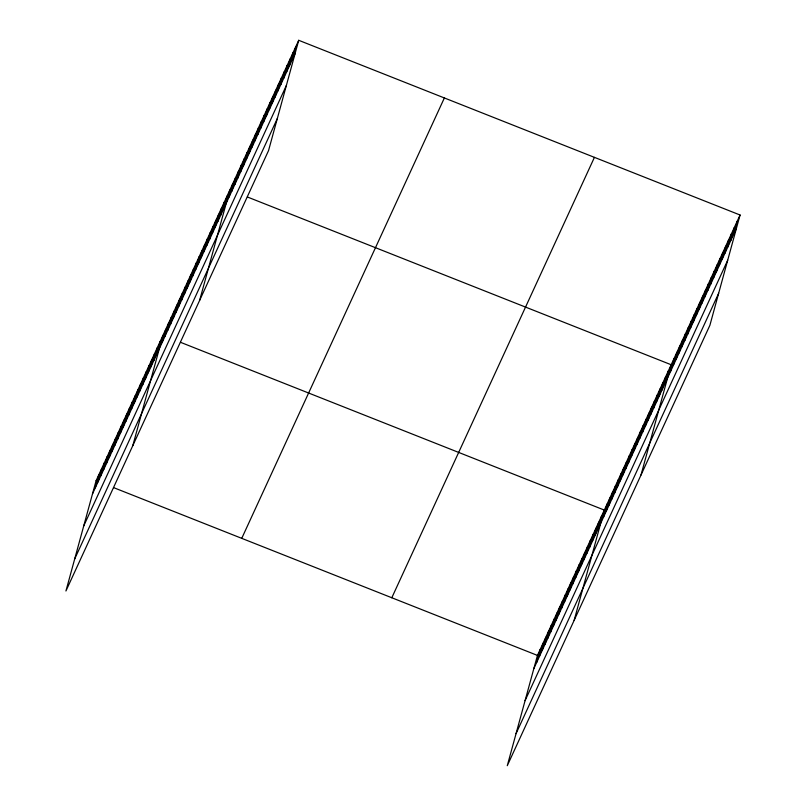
<?xml version="1.0" encoding="UTF-8"?>
<svg xmlns="http://www.w3.org/2000/svg" width="806" height="806" viewBox="0 0 806 806"><rect width="100%" height="100%" fill="white"/><g stroke="black" fill="none" stroke-linecap="round" stroke-linejoin="round"><path stroke-width="1.21" d="M298.724 40.3L96.105 480.698L65.931 590.989L268.549 150.591L298.724 40.3L740.069 215.011L709.895 325.302L507.276 765.7L537.451 655.409L740.069 215.011M95.279 487.842L98.886 474.643M98.06 481.787L101.677 468.588M100.851 475.731L104.458 462.533M103.631 469.676L107.248 456.478M106.422 463.621L110.029 450.423M109.203 457.566L112.82 444.368M111.994 451.511L115.601 438.313M114.774 445.456L118.391 432.248M117.565 439.401L121.182 426.193M120.356 433.346L123.963 420.138M123.137 427.291L126.754 414.083M125.927 421.236L129.534 408.027M128.708 415.181L132.325 401.972M131.499 409.126L135.106 395.917M134.28 403.071L137.897 389.862M137.07 397.015L140.677 383.807M139.851 390.96L143.468 377.752M142.642 384.905L146.249 371.697M145.423 378.85L149.039 365.642M148.213 372.795L151.82 359.587M150.994 366.74L154.611 353.532M153.785 360.685L157.392 347.477M156.566 354.62L160.182 341.422M132.799 445.658L162.963 335.367L165.159 336.233M162.137 342.51L165.754 329.311M164.928 336.455L168.545 323.256M167.719 330.4L171.325 317.201M170.499 324.344L174.116 311.146M173.29 318.289L176.897 305.091M176.071 312.234L179.688 299.036M178.861 306.179L182.468 292.981M181.642 300.124L185.259 286.926M184.433 294.069L188.04 280.871M187.214 288.014L190.831 274.816M190.004 281.959L193.611 268.751M192.785 275.904L196.402 262.696M195.576 269.849L199.183 256.64M198.357 263.794L201.974 250.585M201.147 257.739L204.754 244.53M203.928 251.684L207.545 238.475M206.719 245.629L210.326 232.42M209.5 239.573L213.116 226.365M212.29 233.518L215.897 220.31M215.071 227.463L218.688 214.255M217.862 221.408L221.479 208.2M220.653 215.353L224.259 202.145M223.433 209.298L227.05 196.09M199.656 300.326L229.831 190.035L232.027 190.901M229.095 196.996L232.702 183.798M231.957 190.76L235.574 177.562M234.828 184.524L238.445 171.315M237.699 178.287L241.316 165.079M240.571 172.041L244.188 158.842M243.442 165.804L247.059 152.606M246.314 159.568L249.92 146.36M249.185 153.331L252.792 140.123M252.056 147.085L255.663 133.887M254.928 140.849L258.535 127.65M257.799 134.612L261.406 121.404M260.66 128.376L264.277 115.167M263.532 122.129L267.149 108.931M266.403 115.893L270.02 102.694M269.275 109.656L272.891 96.448M272.146 103.42L275.763 90.212M275.017 97.173L278.634 83.975M277.889 90.937L281.495 77.739M280.76 84.701L284.367 71.492M283.631 78.464L287.238 65.256M286.503 72.218L290.11 59.019M289.374 65.981L292.981 52.783M292.235 59.745L295.852 46.536M536.625 662.562L540.232 649.354M539.405 656.507L543.022 643.299M542.196 650.452L545.803 637.244M544.977 644.387L548.594 631.189M547.768 638.332L551.375 625.134M550.548 632.277L554.165 619.079M553.339 626.222L556.956 613.023M556.13 620.167L559.737 606.968M558.911 614.112L562.528 600.913M561.701 608.056L565.308 594.858M564.482 602.001L568.099 588.803M567.273 595.946L570.88 582.748M570.054 589.891L573.671 576.693M572.844 583.836L576.451 570.638M575.625 577.781L579.242 564.583M578.416 571.726L582.023 558.518M581.197 565.671L584.813 552.463M583.987 559.616L587.594 546.408M586.768 553.561L590.385 540.352M589.559 547.506L593.166 534.297M592.339 541.451L595.956 528.242M595.13 535.396L598.737 522.187M597.911 529.341L601.528 516.132M574.144 620.368L604.309 510.077L180.494 342.298M603.482 517.23L607.099 504.022M606.273 511.175L609.89 497.967M609.064 505.12L612.671 491.912M611.845 499.065L615.462 485.857M614.635 493.01L618.242 479.802M617.416 486.955L621.033 473.747M620.207 480.89L623.814 467.692M622.988 474.835L626.605 461.637M625.778 468.78L629.385 455.581M628.559 462.725L632.176 449.526M631.35 456.67L634.957 443.471M634.131 450.614L637.748 437.416M636.921 444.559L640.528 431.361M639.702 438.504L643.319 425.306M642.493 432.449L646.1 419.251M645.274 426.394L648.89 413.196M648.064 420.339L651.671 407.141M650.845 414.284L654.462 401.086M653.636 408.229L657.253 395.021M656.427 402.174L660.033 388.966M659.207 396.119L662.824 382.91M661.998 390.064L665.605 376.855M664.779 384.009L668.396 370.8M641.002 475.036L671.176 364.745L247.351 196.966M670.441 371.717L674.048 358.509M673.302 365.471L676.919 352.272M676.174 359.234L679.79 346.036M679.045 352.998L682.662 339.789M681.916 346.761L685.533 333.553M684.788 340.515L688.405 327.317M687.659 334.278L691.276 321.08M690.53 328.042L694.137 314.834M693.402 321.806L697.009 308.597M696.273 315.559L699.88 302.361M699.145 309.323L702.751 296.124M702.016 303.086L705.623 289.878M704.877 296.85L708.494 283.641M707.749 290.603L711.366 277.405M710.62 284.367L714.237 271.169M713.491 278.13L717.108 264.922M716.363 271.894L719.98 258.686M719.234 265.648L722.851 252.449M722.105 259.411L725.712 246.213M724.977 253.175L728.584 239.966M727.848 246.938L731.455 233.73M730.72 240.692L734.326 227.494M733.591 234.455L737.198 221.257M92.489 493.897L295.107 53.508M83.723 525.935L286.342 85.547M74.696 558.951L277.314 118.553M241.75 538.348L444.368 97.959M391.807 597.75L594.425 157.361M533.834 668.617L736.452 228.219M525.069 700.656L727.687 260.257M516.042 733.662L718.66 293.263M96.105 480.698L98.292 481.565M113.626 487.63L537.451 655.409"/></g></svg>
